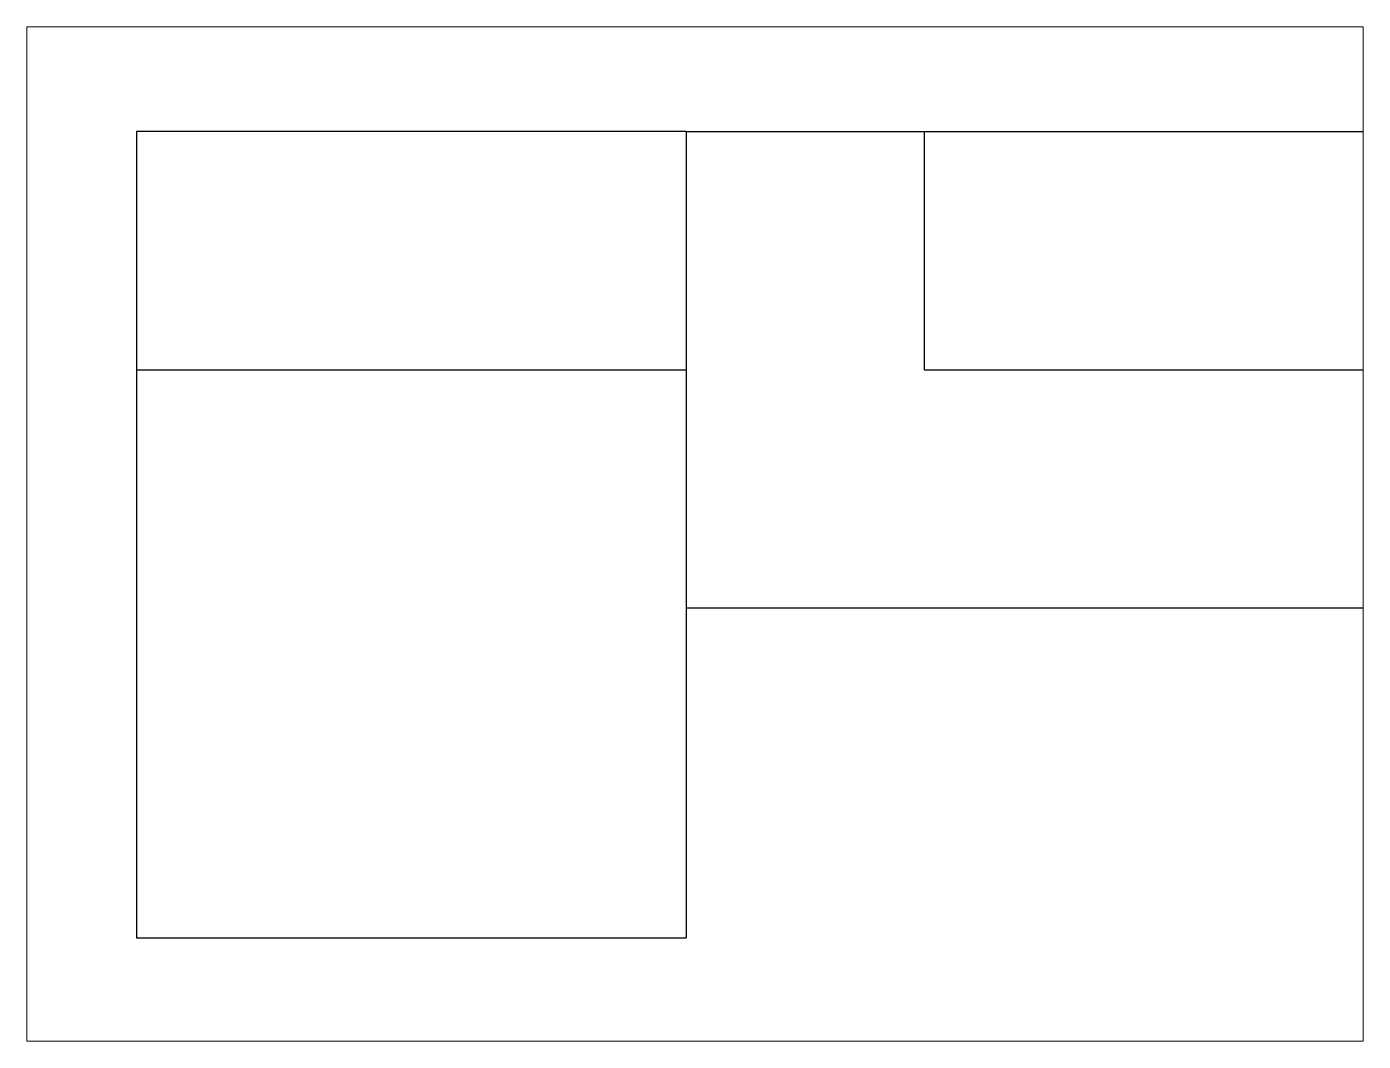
# Paper-space layout 'Presentación2' of a CAD drawing. Header units: millimetres. Extents: x 26 to 231, y 20 to 176.
# The model-space entities are those that its viewports show. They can reach past a viewport. Long polylines and large blocks are cut down to what shows.
import ezdxf

# ---------------------------------------------------------------- set-up
doc = ezdxf.new("R2010")
doc.units = ezdxf.units.MM

msp = doc.modelspace()

# ---------------------------------------------------------------- linework, layer by layer
for p, q in [((2196.53, 1749.92), (2046.53, 1749.92)), ((2046.53, 1749.92), (2046.53, 1684.92)), ((2196.53, 1749.92), (2261.53, 1749.92)), ((2196.53, 1749.92), (2196.53, 1684.92)), ((2261.53, 1749.92), (2408.53, 1749.92)), ((2261.53, 1749.92), (2261.53, 1684.92)), ((2046.53, 1684.92), (2196.53, 1684.92)), ((2046.53, 1684.92), (2046.53, 1529.92)), ((2196.53, 1684.92), (2196.53, 1619.92)), ((2261.53, 1684.92), (2408.53, 1684.92)), ((2408.53, 1619.92), (2196.53, 1619.92)), ((2196.53, 1619.92), (2196.53, 1529.92)), ((2046.53, 1529.92), (2196.53, 1529.92))]:
    msp.add_line(p, q)

psp = doc.layouts.new('Presentación2')

# ---------------------------------------------------------------- viewports
at = {"layer": '0'}
psp.add_viewport(center=(128.5, 97.5), size=(205.6, 156), view_center_point=(2198.95, 1640.13), view_height=276.8263, dxfattribs=at)

doc.saveas('drawing.dxf')
